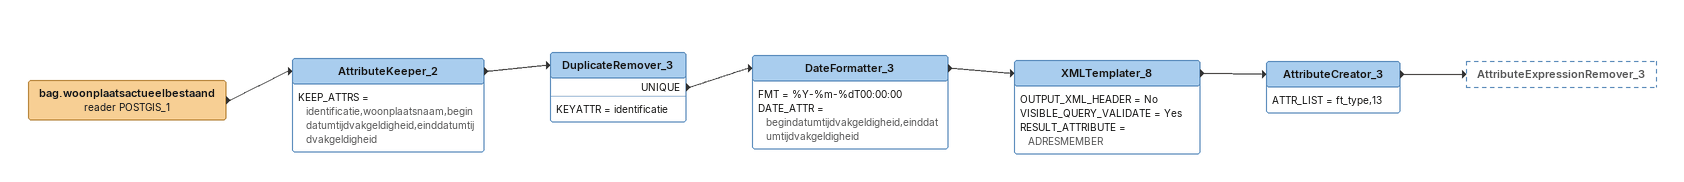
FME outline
bag.woonplaatsactueelbestaand (reader POSTGIS_1)
    -> AttributeKeeper_2
AttributeKeeper_2
    KEEP_ATTRS = identificatie,woonplaatsnaam,begindatumtijdvakgeldigheid,einddatumtijdvakgeldigheid
    -> DuplicateRemover_3
DuplicateRemover_3
    KEYATTR = identificatie
    UNIQUE -> DateFormatter_3
DateFormatter_3
    FMT = %Y-%m-%dT00:00:00
    DATE_ATTR = begindatumtijdvakgeldigheid,einddatumtijdvakgeldigheid
    -> XMLTemplater_8
XMLTemplater_8
    OUTPUT_XML_HEADER = No
    VISIBLE_QUERY_VALIDATE = Yes
    RESULT_ATTRIBUTE = ADRESMEMBER
    -> AttributeCreator_3
AttributeCreator_3
    ATTR_LIST = ft_type,13
    -> AttributeExpressionRemover_3
